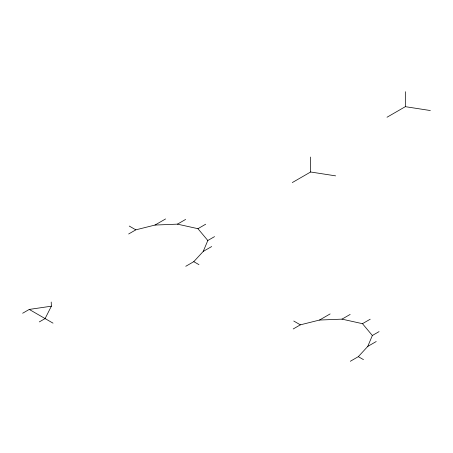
<?xml version="1.0" encoding="UTF-8"?>
<svg xmlns="http://www.w3.org/2000/svg" width="453" height="453" viewBox="0 0 453 453"><rect width="100%" height="100%" fill="white"/><g stroke="black" fill="none" stroke-linecap="round" stroke-linejoin="round"><path stroke-width="0.68" d="M185.77 266.29L193.788 261.664L203.233 251.415L207.814 240.509L214.546 236.625M350.305 361.284L358.323 356.658L367.768 346.409L372.349 335.503L379.076 331.619M51.212 302.049L51.37 306.188L45.096 318.572L39.32 321.907M128.658 233.98L135.815 229.847L154.994 225.056L177.468 224.144L197.938 228.691L207.814 240.509M154.994 225.056L165.588 218.941M22.65 313.238L29.252 309.427L51.37 306.188M177.468 224.144L185.628 219.433M387.015 117.242L405.333 106.67L430.35 110.538M197.938 228.691L205.668 224.229M292.304 182.57L310.622 171.998L335.639 175.866M203.233 251.415L211.681 246.54M293.193 328.974L300.35 324.841L319.529 320.045L342.004 319.139L362.474 323.685L372.349 335.503M319.529 320.045L330.124 313.929M342.004 319.139L350.163 314.427M362.474 323.685L370.203 319.218M367.768 346.409L376.216 341.534M193.788 261.664L198.941 264.643M358.323 356.658L363.476 359.631M129.23 226.047L135.815 229.847M293.765 321.035L300.35 324.841M29.252 309.427L53.018 323.148M405.333 91.716L405.333 106.67M310.622 157.044L310.622 171.998"/></g></svg>
